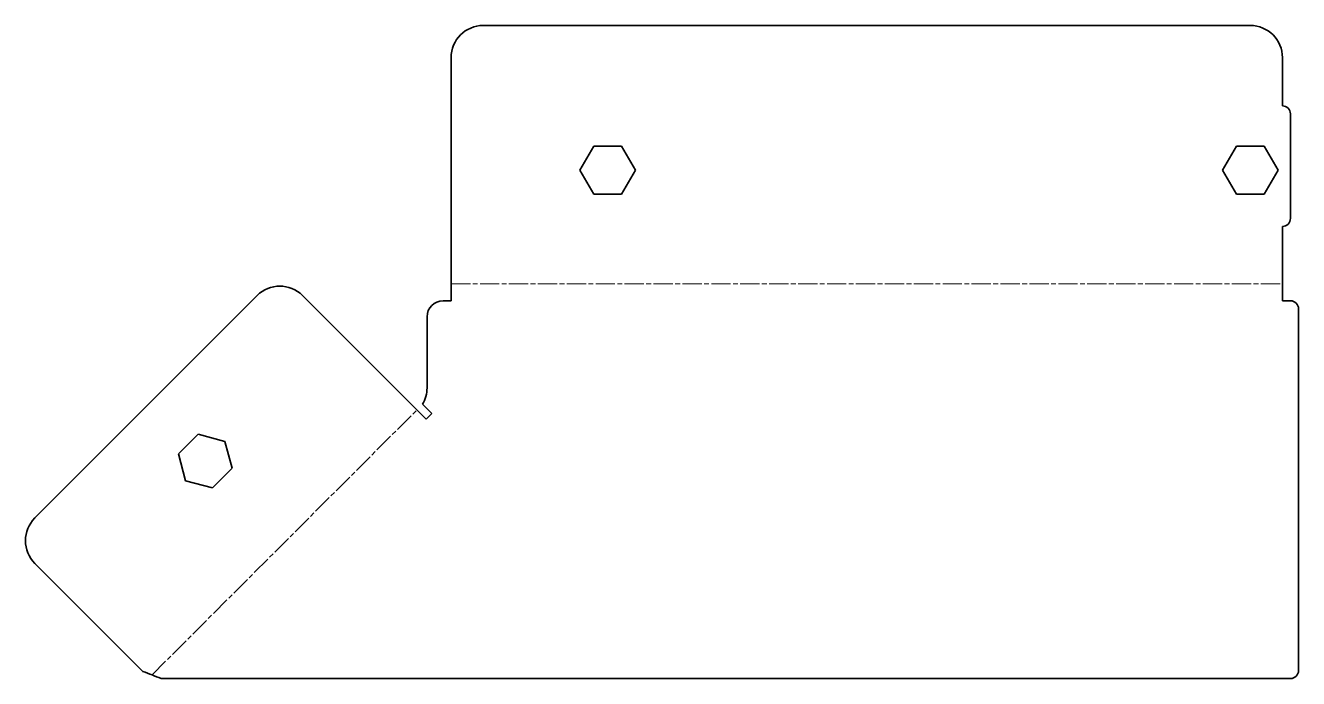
# Model space of a CAD drawing. Header units: inches. Extents: x 0 to 158, y 0 to 81.
import ezdxf

# ---------------------------------------------------------------- set-up
doc = ezdxf.new("R2010")
doc.units = ezdxf.units.IN
doc.header["$MEASUREMENT"] = 0
doc.linetypes.add('Chain', pattern=[13.68, 9.12, -1.14, 2.28, -1.14])
doc.layers.add('SIMUMAK Bend Centerline (ISO)', color=7, linetype='Chain', lineweight=9)
doc.layers.add('SIMUMAK Visible (ISO)', color=7, linetype='Continuous', lineweight=35)

# ---------------------------------------------------------------- blocks, each defined once
blk = doc.blocks.new('CD-IND-31-TAMAINIZ-01_Sheet_CD-IND-31-TAMAINIZ-01~2')
at = {"layer": 'SIMUMAK Bend Centerline (ISO)', "ltscale": 0.263158}
for p, q in [((-26.25, 8.5), (77.25, 8.5)), ((-63.49, -40.18), (-30.51, -7.21))]:
    blk.add_line(p, q, dxfattribs=at)
at = {"layer": 'SIMUMAK Visible (ISO)'}
for p, q in [((73.25, 40.63), (-22.25, 40.63)), ((-26.25, 36.63), (-26.25, 6.37)), ((77.25, 30.63), (77.25, 36.63)), ((78.25, 16.63), (78.25, 29.63)), ((-10.21, 22.63), (-8.48, 25.63)), ((-8.48, 25.63), (-5.02, 25.63)), ((-5.02, 25.63), (-3.29, 22.63)), ((69.79, 22.63), (71.52, 25.63)), ((71.52, 25.63), (74.98, 25.63)), ((74.98, 25.63), (76.71, 22.63)), ((-8.48, 19.63), (-10.21, 22.63)), ((-3.29, 22.63), (-5.02, 19.63)), ((71.52, 19.63), (69.79, 22.63)), ((76.71, 22.63), (74.98, 19.63)), ((-5.02, 19.63), (-8.48, 19.63)), ((74.98, 19.63), (71.52, 19.63)), ((77.25, 6.37), (77.25, 15.63)), ((-50.41, 7.02), (-78.08, -20.65)), ((-29.36, -8.36), (-44.75, 7.02)), ((-26.25, 6.37), (-27.25, 6.37)), ((78.25, 6.37), (77.25, 6.37)), ((79.25, -39.63), (79.25, 5.37)), ((-29.25, 4.37), (-29.25, -4.47)), ((-29.8, -6.51), (-28.65, -7.66)), ((-28.65, -7.66), (-29.36, -8.36)), ((-60.21, -12.68), (-57.76, -10.23)), ((-57.76, -10.23), (-54.42, -11.13)), ((-59.31, -16.03), (-60.21, -12.68)), ((-54.42, -11.13), (-53.52, -14.47)), ((-53.52, -14.47), (-55.97, -16.92)), ((-55.97, -16.92), (-59.31, -16.03)), ((-64.64, -39.74), (-78.08, -26.3)), ((-62.34, -40.63), (78.25, -40.63))]:
    blk.add_line(p, q, dxfattribs=at)
at = {"layer": 'SIMUMAK Visible (ISO)', "extrusion": (0, 0, -1)}
for centre, radius, start, end in [((22.25, 36.63), 4, 360, 90), ((-73.25, 36.63), 4, 90, 180), ((-77.25, 29.63), 1, 90, 180), ((-77.25, 16.63), 1, 180, 270), ((47.58, 4.2), 4, 45, 135), ((27.25, 4.37), 2, 0, 90), ((-78.25, 5.37), 1, 90, 180), ((75.25, -23.48), 4, 315, 45), ((-78.25, -39.63), 1, 180, 270)]:
    blk.add_arc(centre, radius, start, end, dxfattribs=at)
at = {"layer": 'SIMUMAK Visible (ISO)'}
blk.add_arc((-33.25, -4.47), 4, 329.4775, 0, dxfattribs=at)
blk.add_open_spline([(-62.34, -40.63), (-63.11, -40.33), (-63.87, -40.04), (-64.64, -39.74)], degree=3, dxfattribs=at)

msp = doc.modelspace()

# ---------------------------------------------------------------- block references
msp.add_blockref('CD-IND-31-TAMAINIZ-01_Sheet_CD-IND-31-TAMAINIZ-01~2', (79.11, 40.63))

doc.saveas('drawing.dxf')
